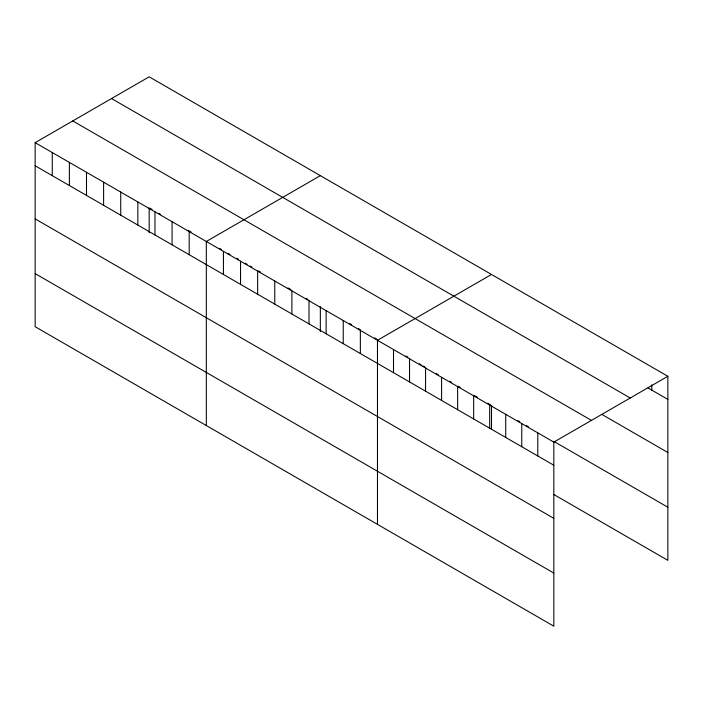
<?xml version="1.0" encoding="UTF-8"?>
<svg xmlns="http://www.w3.org/2000/svg" width="703" height="703" viewBox="0 0 703 703"><rect width="100%" height="100%" fill="white"/><g stroke="black" fill="none" stroke-linecap="round" stroke-linejoin="round"><path stroke-width="1.05" d="M35.15 142.656L553.823 442.108L553.823 626.18L35.15 326.719L35.15 142.656L149.177 76.82L667.85 376.281L667.85 560.344L553.744 494.464M320.34 175.645L206.313 241.481L206.313 425.543M491.502 274.46L377.476 340.296L377.476 524.359M553.823 442.108L667.85 376.281M648.043 387.959L667.85 399.392M111.549 98.552L630.222 398.003M601.838 414.392L667.85 452.504M72.778 120.934L591.451 420.385M150.126 208.325L152.033 209.424M158.685 213.264L160.592 214.362M188.167 230.285L191.014 231.928M219.547 248.405L221.445 249.503M228.106 253.344L230.004 254.442M236.665 258.282L238.563 259.381M245.215 263.23L247.122 264.319M249.969 265.971L251.876 267.07M258.528 270.91L260.435 272.008M288.01 287.931L290.857 289.574M306.077 298.362L307.976 299.46M349.822 323.617L351.72 324.716M358.372 328.556L360.279 329.654M374.541 337.888L377.397 339.54M405.921 356.008L407.819 357.106M419.234 363.688L421.132 364.787M423.039 365.885L424.937 366.984M436.352 373.574L438.25 374.673M449.665 381.263L451.563 382.362M458.224 386.202L460.122 387.3M474.384 395.534L477.24 397.177M487.697 403.223L490.553 404.866M517.909 420.658L519.789 421.747M526.398 425.561L528.278 426.651M553.744 441.352L667.85 507.232M35.15 165.776L553.823 465.228M35.15 218.888L553.823 518.339M35.15 273.608L553.823 573.059M651.822 384.884L651.822 390.139M537.786 432.855L537.786 455.975M521.758 423.601L521.758 446.713M505.729 414.339L505.729 437.459M491.502 405.411L491.502 429.366M489.692 405.086L489.692 428.206M473.664 395.833L473.664 418.944M457.635 386.571L457.635 409.691M441.598 377.318L441.598 400.438M425.57 368.064L425.57 391.184M409.533 358.811L409.533 381.922M393.504 349.549L393.504 372.669M360.358 330.41L360.358 353.53M343.24 320.533L343.24 343.653M326.122 310.647L326.122 333.767M320.34 306.596L320.34 331.588M309.012 300.77L309.012 323.881M291.894 290.884L291.894 314.004M274.776 281.007L274.776 304.118M257.658 271.121L257.658 294.241M240.54 261.244L240.54 284.355M223.431 251.358L223.431 274.478M189.195 231.595L189.195 254.714M172.077 221.709L172.077 244.829M154.968 211.831L154.968 234.951M149.177 207.78L149.177 232.772M137.85 201.946L137.85 225.065M120.731 192.068L120.731 215.188M103.613 182.182L103.613 205.302M86.495 172.305L86.495 195.416M69.386 162.419L69.386 185.539M52.268 152.542L52.268 175.653"/></g></svg>
